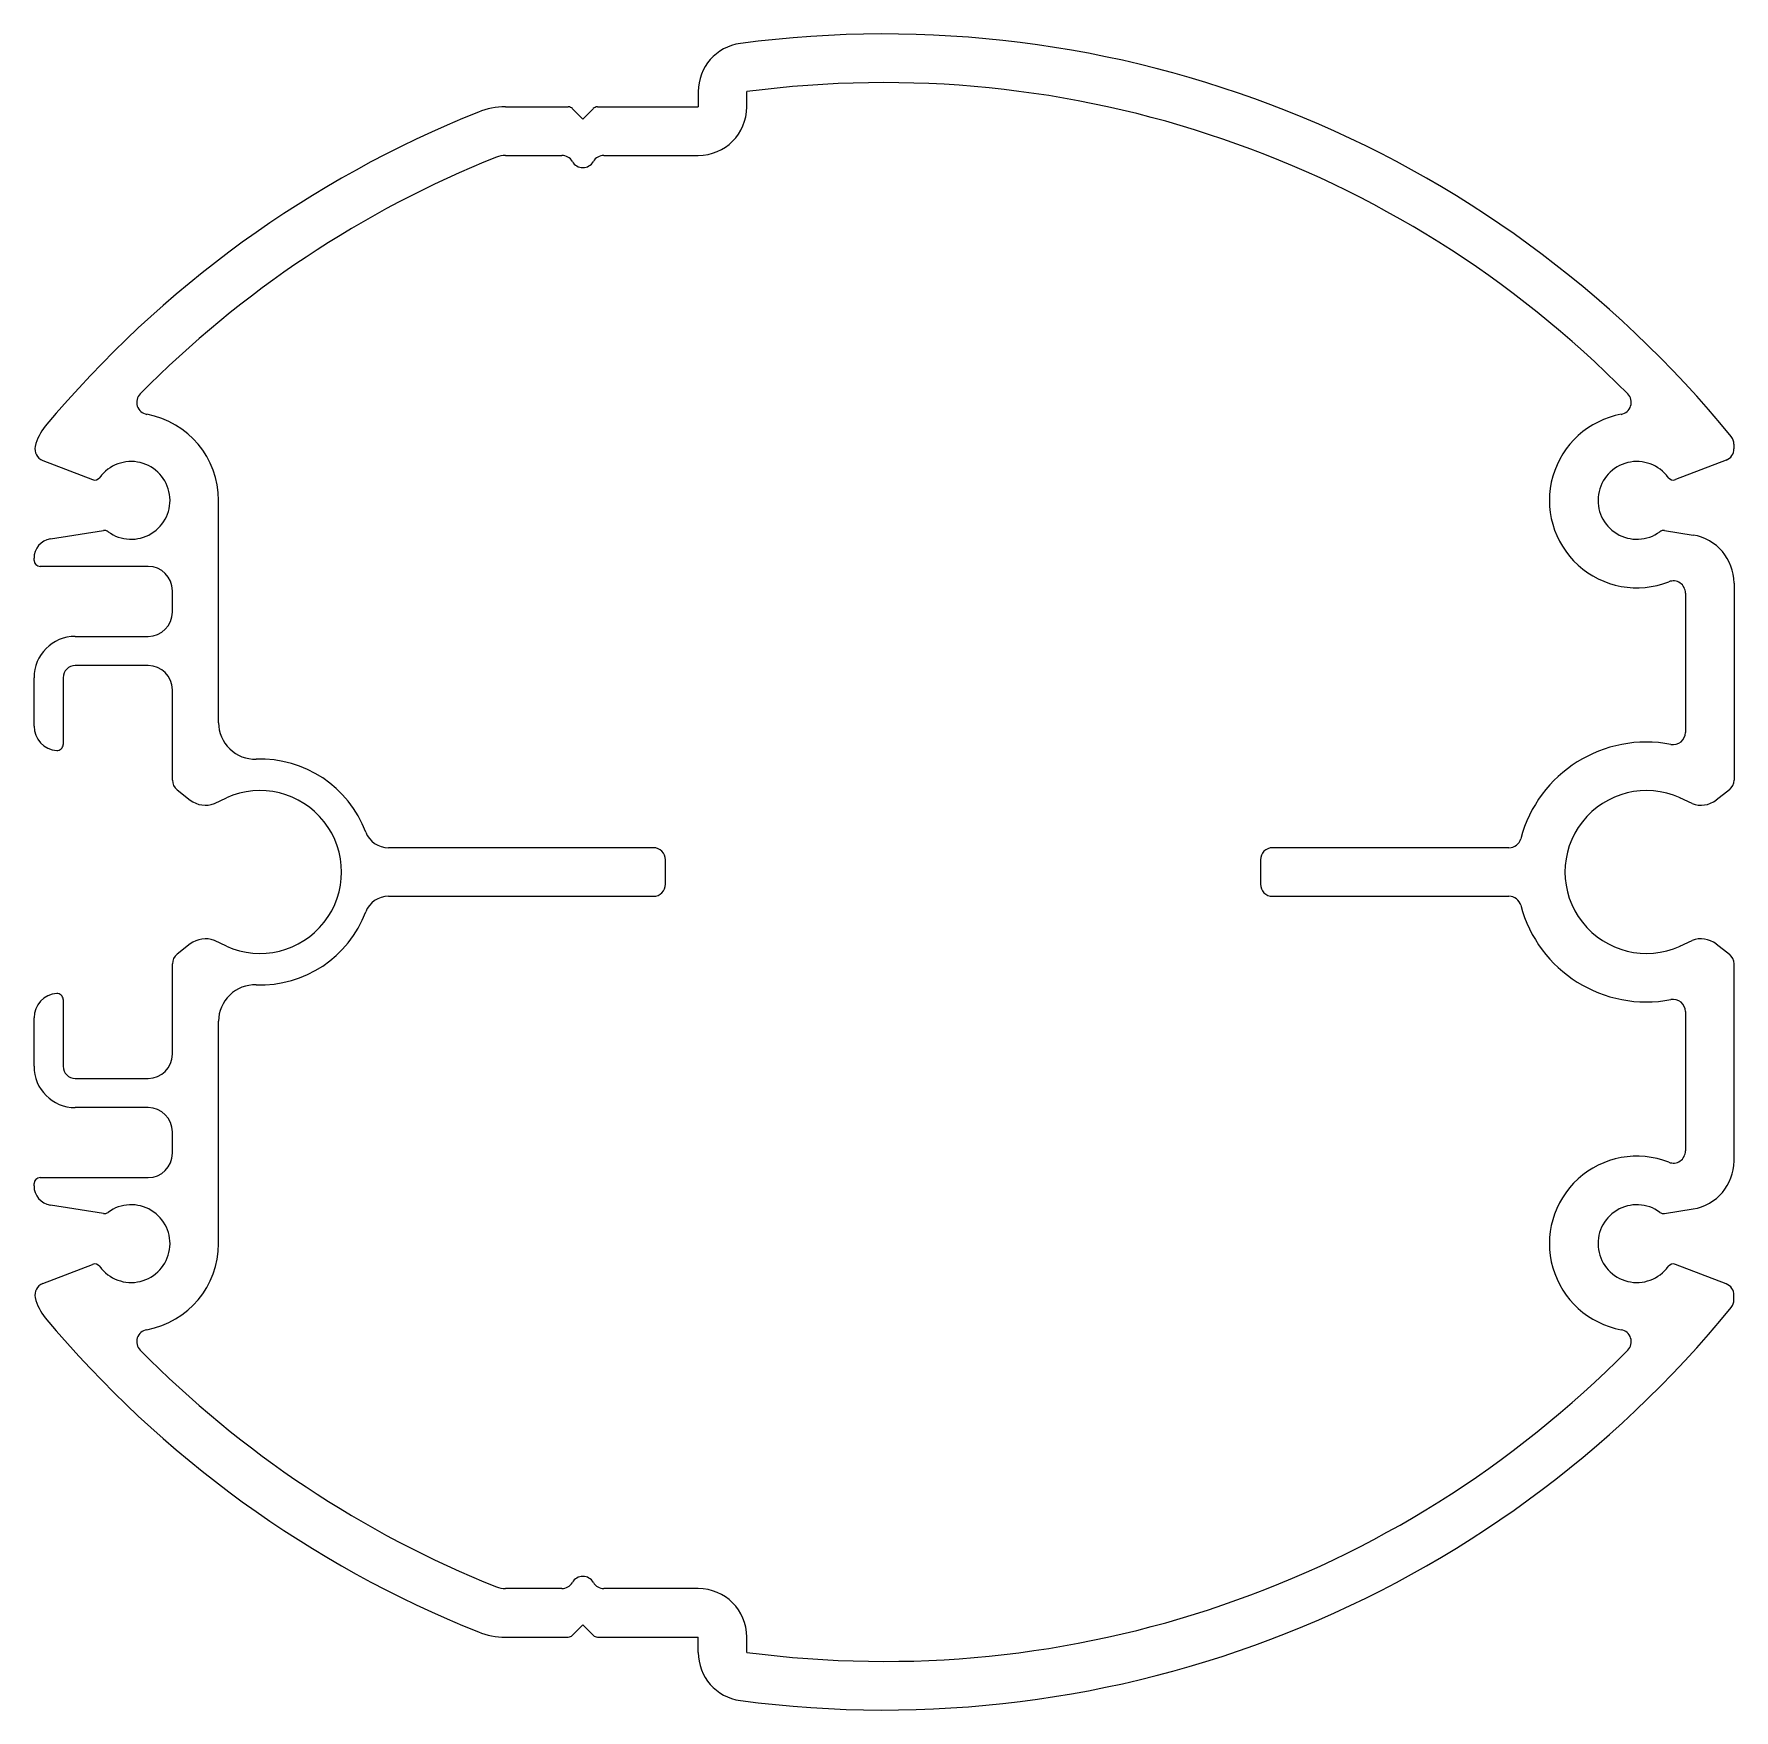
# Model space of a CAD drawing. Extents: x 1964.4 to 2034.4, y 1612.8 to 1681.8.
import ezdxf

# ---------------------------------------------------------------- set-up
doc = ezdxf.new("R2010")
doc.units = 0
doc.layers.add('03_QUOTE', color=4, linetype='CONTINUOUS')

msp = doc.modelspace()

# ---------------------------------------------------------------- linework, layer by layer
at = {"layer": '03_QUOTE', "color": 0}
for p, q in [((1991.738, 1679.432), (1991.738, 1678.805)), ((1993.738, 1678.805), (1993.738, 1679.432)), ((1983.798, 1678.805), (1986.384, 1678.805)), ((1986.561, 1678.731), (1986.988, 1678.305)), ((1986.988, 1678.305), (1987.415, 1678.731)), ((1987.591, 1678.805), (1991.738, 1678.805)), ((1983.798, 1676.805), (1986.122, 1676.805)), ((1987.854, 1676.805), (1991.738, 1676.805)), ((2034.387, 1664.913), (2034.387, 1664.729)), ((1964.748, 1664.247), (1966.802, 1663.459)), ((2034.066, 1664.262), (2031.974, 1663.459)), ((1971.988, 1653.452), (1971.988, 1662.605)), ((1965.063, 1661.015), (1967.252, 1661.362)), ((2031.524, 1661.362), (2032.701, 1661.176)), ((1964.388, 1660.136), (1964.388, 1660.225)), ((1969.088, 1659.886), (1964.638, 1659.886)), ((2034.388, 1659.2), (2034.388, 1651.086)), ((1970.088, 1658.005), (1970.088, 1658.886)), ((2032.388, 1658.789), (2032.388, 1653.049)), ((1966.088, 1657.005), (1969.088, 1657.005)), ((1969.088, 1655.805), (1966.088, 1655.805)), ((1964.388, 1653.305), (1964.388, 1655.305)), ((1965.588, 1655.305), (1965.588, 1652.557)), ((1970.088, 1651.086), (1970.088, 1654.805)), ((1970.28, 1650.692), (1970.821, 1650.268)), ((2034.196, 1650.692), (2033.654, 1650.268)), ((1971.815, 1650.129), (1972.311, 1650.355)), ((2032.66, 1650.129), (2032.164, 1650.355)), ((1989.888, 1648.305), (1978.982, 1648.305)), ((1990.388, 1646.805), (1990.388, 1647.805)), ((2014.888, 1647.805), (2014.888, 1646.805)), ((2025.123, 1648.305), (2015.388, 1648.305)), ((1978.982, 1646.305), (1989.888, 1646.305)), ((2015.388, 1646.305), (2025.123, 1646.305)), ((1970.821, 1644.343), (1970.28, 1643.918)), ((1972.311, 1644.256), (1971.815, 1644.481)), ((2032.164, 1644.256), (2032.66, 1644.481)), ((2033.654, 1644.343), (2034.196, 1643.918)), ((1970.088, 1639.805), (1970.088, 1643.525)), ((2034.388, 1635.41), (2034.388, 1643.525)), ((1965.588, 1642.054), (1965.588, 1639.305)), ((2032.388, 1641.561), (2032.388, 1635.821)), ((1964.388, 1639.305), (1964.388, 1641.305)), ((1971.988, 1632.005), (1971.988, 1641.159)), ((1966.088, 1638.805), (1969.088, 1638.805)), ((1969.088, 1637.605), (1966.088, 1637.605)), ((1970.088, 1635.724), (1970.088, 1636.605)), ((1964.638, 1634.724), (1969.088, 1634.724)), ((1964.388, 1634.385), (1964.388, 1634.474)), ((1967.252, 1633.248), (1965.063, 1633.595)), ((2031.524, 1633.248), (2032.701, 1633.435)), ((1964.748, 1630.363), (1966.802, 1631.151)), ((2034.066, 1630.348), (2031.974, 1631.151)), ((2034.387, 1629.697), (2034.387, 1629.881)), ((1986.122, 1617.806), (1983.798, 1617.806)), ((1991.738, 1617.806), (1987.854, 1617.806)), ((1986.561, 1615.879), (1986.988, 1616.306)), ((1986.988, 1616.306), (1987.415, 1615.879)), ((1983.798, 1615.806), (1986.384, 1615.806)), ((1987.591, 1615.806), (1991.738, 1615.806)), ((1991.738, 1615.178), (1991.738, 1615.806)), ((1993.738, 1615.178), (1993.738, 1615.806))]:
    msp.add_line(p, q, dxfattribs=at)
for centre, radius, start, end in [((1993.738, 1679.432), 2, 97.55023, 180), ((1999.388, 1636.805), 45, 39.17118, 97.55023), ((1999.388, 1636.805), 43, 44.58614, 97.55023), ((1983.798, 1675.805), 3, 90, 111.78881), ((1986.384, 1678.555), 0.25, 45, 90), ((1987.591, 1678.555), 0.25, 90, 135), ((1991.738, 1678.805), 2, 270, 360), ((1999.388, 1636.805), 45, 111.78881, 140.12357), ((1999.388, 1636.805), 43, 111.78881, 135.41386), ((1983.798, 1675.805), 1, 90, 111.78881), ((1986.122, 1676.305), 0.5, 30, 90), ((1986.988, 1676.805), 0.5, 210, 330), ((1987.854, 1676.305), 0.5, 90, 150), ((1969.119, 1666.639), 0.5, 135.41386, 259.72006), ((2029.656, 1666.639), 0.5, 280.27994, 44.58614), ((1968.388, 1662.605), 3.6, 0, 79.72006), ((2030.388, 1662.605), 3.6, 100.27994, 291.46013), ((1966.388, 1664.374), 2, 140.12357, 166.88758), ((1964.927, 1664.714), 0.5, 166.88758, 249), ((2033.887, 1664.729), 0.5, 291, 360), ((2033.887, 1664.913), 0.5, 0, 39.17118), ((1968.388, 1662.605), 1.6, 233.64425, 143.99738), ((2030.388, 1662.605), 1.6, 36.00262, 306.35575), ((1966.891, 1663.693), 0.25, 249, 323.99738), ((2031.884, 1663.693), 0.25, 216.00262, 291), ((1967.291, 1661.115), 0.25, 53.64425, 99), ((2031.484, 1661.115), 0.25, 81, 126.35575), ((2032.388, 1659.2), 2, 0, 81), ((1965.188, 1660.225), 0.8, 99, 180), ((1964.638, 1660.136), 0.25, 180, 270), ((1969.088, 1658.886), 1, 0, 90), ((2031.888, 1658.789), 0.5, 0, 111.46013), ((1969.088, 1658.005), 1, 270, 360), ((1966.088, 1655.305), 1.7, 90, 180), ((1966.088, 1655.305), 0.5, 90, 180), ((1969.088, 1654.805), 1, 0, 90), ((1973.488, 1653.452), 1.5, 180, 271.95854), ((1965.388, 1653.305), 1, 180, 266.17745), ((2031.888, 1653.049), 0.5, 259.06034, 0), ((1965.338, 1652.557), 0.25, 266.17745, 360), ((2030.778, 1647.305), 5.35, 79.06034, 165.14283), ((1973.698, 1647.305), 4.65, 20.73108, 91.95854), ((1970.588, 1651.086), 0.5, 180, 231.94218), ((1973.698, 1647.305), 3.35, 245.548, 114.452), ((2030.778, 1647.305), 3.35, 65.548, 294.452), ((2033.888, 1651.086), 0.5, 308.05782, 0), ((1971.438, 1651.055), 1, 231.94218, 292.18337), ((2033.038, 1651.055), 1, 247.81663, 308.05782), ((1978.982, 1649.305), 1, 200.73108, 270), ((2025.123, 1648.805), 0.5, 270, 345.14283), ((1989.888, 1647.805), 0.5, 0, 90), ((2015.388, 1647.805), 0.5, 90, 180), ((1989.888, 1646.805), 0.5, 270, 0), ((2015.388, 1646.805), 0.5, 180, 270), ((1978.982, 1645.305), 1, 90, 159.26892), ((2025.123, 1645.805), 0.5, 14.85717, 90), ((2030.778, 1647.305), 5.35, 194.85717, 280.93966), ((1973.698, 1647.305), 4.65, 268.04146, 339.26892), ((1971.438, 1643.555), 1, 67.81663, 128.05782), ((2033.038, 1643.555), 1, 51.94218, 112.18337), ((1970.588, 1643.525), 0.5, 128.05782, 180), ((2033.888, 1643.525), 0.5, 0, 51.94218), ((1965.388, 1641.305), 1, 93.82255, 180), ((1965.338, 1642.054), 0.25, 0, 93.82255), ((1973.488, 1641.159), 1.5, 88.04146, 180), ((2031.888, 1641.561), 0.5, 0, 100.93966), ((1969.088, 1639.805), 1, 270, 360), ((1966.088, 1639.305), 1.7, 180, 270), ((1966.088, 1639.305), 0.5, 180, 270), ((1969.088, 1636.605), 1, 0, 90), ((1969.088, 1635.724), 1, 270, 360), ((2030.388, 1632.005), 3.6, 68.53987, 259.72006), ((2031.888, 1635.821), 0.5, 248.53987, 0), ((2032.388, 1635.41), 2, 279, 360), ((1964.638, 1634.474), 0.25, 90, 180), ((1965.188, 1634.385), 0.8, 180, 261), ((1968.388, 1632.005), 1.6, 216.00262, 126.35575), ((1967.291, 1633.495), 0.25, 261, 306.35575), ((2030.388, 1632.005), 1.6, 53.64425, 323.99738), ((2031.484, 1633.495), 0.25, 233.64425, 279), ((1968.388, 1632.005), 3.6, 280.27994, 0), ((1966.891, 1630.918), 0.25, 36.00262, 111), ((2031.884, 1630.918), 0.25, 69, 143.99738), ((1964.927, 1629.896), 0.5, 111, 193.11242), ((2033.887, 1629.881), 0.5, 0, 69), ((1966.388, 1630.236), 2, 193.11242, 219.87643), ((2033.887, 1629.697), 0.5, 320.82882, 0), ((1999.388, 1657.805), 45, 219.87643, 248.21119), ((1999.388, 1657.805), 45, 262.44977, 320.82882), ((1969.119, 1627.971), 0.5, 100.27994, 224.58614), ((2029.656, 1627.971), 0.5, 315.41386, 79.72006), ((1999.388, 1657.805), 43, 224.58614, 248.21119), ((1999.388, 1657.805), 43, 262.44977, 315.41386), ((1983.798, 1618.806), 1, 248.21119, 270), ((1986.122, 1618.306), 0.5, 270, 330), ((1986.988, 1617.806), 0.5, 30, 150), ((1987.854, 1618.306), 0.5, 210, 270), ((1991.738, 1615.806), 2, 0, 90), ((1983.798, 1618.806), 3, 248.21119, 270), ((1986.384, 1616.056), 0.25, 270, 315), ((1987.591, 1616.056), 0.25, 225, 270), ((1993.738, 1615.178), 2, 180, 262.44977)]:
    msp.add_arc(centre, radius, start, end, dxfattribs=at)

doc.saveas('drawing.dxf')
